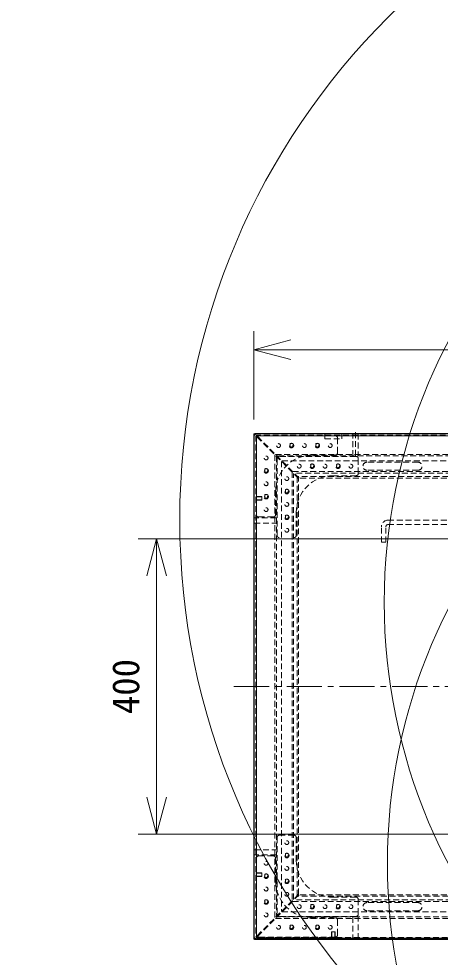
# Model space of a CAD drawing. Units: millimetres, scale not verified. Extents: x -156 to 223, y -90 to 143.
# Drawn here: x -64.9 to -36.3, y 0.5 to 64.1 of the extents above; entities that cross this region are included whole.
import ezdxf
from ezdxf.enums import TextEntityAlignment as Align

# ---------------------------------------------------------------- set-up
doc = ezdxf.new("R2010")
doc.units = ezdxf.units.MM
doc.header["$LTSCALE"] = 0.125
doc.linetypes.add('USER1', pattern=[28.575, 19.05, -3.175, 3.175, -3.175])
doc.linetypes.add('USER4', pattern=[4.7625, 3.175, -1.5875])
for name, color, linetype, lineweight in [('0-0_0', 7, 'Continuous', 18), ('0-5_SUNPO', 3, 'Continuous', 18), ('0-6_GAIKEI', 8, 'Continuous', 18)]:
    doc.layers.add(name, color=color, linetype=linetype, lineweight=lineweight)
doc.styles.add('ＭＳ ゴシック', font='')
doc.styles.get('ＭＳ ゴシック').set_extended_font_data('MS Gothic')

# ---------------------------------------------------------------- blocks, each defined once
blk = doc.blocks.new('_Open30')
at = {"layer": '0-0_0'}
blk.add_line((0, 0), (-1, 0), dxfattribs=at)
blk.add_lwpolyline([(-1, 0.26795), (0, 0), (-1, -0.26795)], dxfattribs=at)
blk = doc.blocks.new('D2')
at = {"layer": '0-5_SUNPO'}
for p, q in [((163.6543, 216.3132), (136.6921, 216.3132)), ((137.9421, 213.8132), (137.9421, 198.8132)), ((163.6543, 196.3132), (136.6921, 196.3132))]:
    blk.add_line(p, q, dxfattribs=at)
at = {"layer": '0-5_SUNPO', "xscale": 2.5, "yscale": 2.5}
for p, rotation in [((137.9421, 216.3132), 90), ((137.9421, 196.3132), 270)]:
    blk.add_blockref('_Open30', p, dxfattribs=dict(at, rotation=rotation))
at = {"layer": '0-5_SUNPO', "color": 7, "style": 'ＭＳ ゴシック'}
blk.add_text('400', height=1.833, rotation=90, dxfattribs=at).set_placement((137.3171, 204.4382), align=Align.BOTTOM_LEFT)
blk = doc.blocks.new('D4')
at = {"layer": '0-5_SUNPO'}
for p, q in [((144.5368, 224.4157), (144.5368, 230.3905)), ((205.2968, 224.4157), (205.2968, 230.3905)), ((147.0368, 229.1405), (202.7968, 229.1405))]:
    blk.add_line(p, q, dxfattribs=at)
at = {"layer": '0-5_SUNPO', "xscale": 2.5, "yscale": 2.5, "rotation": 180}
blk.add_blockref('_Open30', (144.5368, 229.1405), dxfattribs=at)
at = {"layer": '0-5_SUNPO', "xscale": 2.5, "yscale": 2.5}
blk.add_blockref('_Open30', (205.2968, 229.1405), dxfattribs=at)
at = {"layer": '0-5_SUNPO', "color": 7, "style": 'ＭＳ ゴシック'}
blk.add_text('1215.5', height=1.833, dxfattribs=at).set_placement((171.1668, 229.7655), align=Align.BOTTOM_LEFT)

msp = doc.modelspace()

# ---------------------------------------------------------------- linework, layer by layer
at = {"layer": '0-6_GAIKEI', "color": 7}
for p, q in [((-48.9608, 1.7141), (-48.9608, 35.9191)), ((-48.9133, 35.9666), (11.7517, 35.9666)), ((11.7517, 1.6666), (-48.9133, 1.6666))]:
    msp.add_line(p, q, dxfattribs=at)
at = {"layer": '0-6_GAIKEI', "linetype": 'USER4'}
for p, q in [((-48.903, 35.8784), (-48.9383, 35.843)), ((-48.9383, 35.843), (-48.9383, 1.8001)), ((-45.9383, 32.9137), (-48.903, 35.8784)), ((-48.8383, 35.8137), (-48.8383, 1.8294)), ((11.6413, 35.8491), (-48.803, 35.8491)), ((-48.7983, 30.4591), (-48.7983, 35.6591)), ((-43.4483, 35.8091), (-48.6483, 35.8091)), ((-44.1558, 35.5991), (-44.1558, 35.9491)), ((-43.2983, 34.6591), (-43.2983, 35.6591)), ((-43.0058, 35.5991), (-43.0058, 35.9491)), ((-42.2558, 34.4491), (-42.2558, 35.9491)), ((-42.0808, 36.0491), (-42.0808, 34.3491)), ((-41.9058, 35.9491), (-41.9058, 34.4491)), ((-44.1558, 35.5991), (-43.0058, 35.5991)), ((-47.5383, 34.5137), (-47.5383, 3.1294)), ((-47.503, 34.5491), (10.3413, 34.5491)), ((-47.4383, 34.4137), (-47.4383, 3.2294)), ((10.2413, 34.4491), (-47.403, 34.4491)), ((-42.0483, 34.4091), (-47.2483, 34.4091)), ((-43.4483, 34.5091), (-44.9983, 34.5091)), ((-47.3983, 29.0591), (-47.3983, 34.2591)), ((-47.0983, 34.0737), (-47.0983, 3.5694)), ((-47.063, 34.1091), (9.9013, 34.1091)), ((-41.8983, 33.2591), (-41.8983, 34.2591)), ((-37.8558, 34.0241), (-41.3058, 34.0241)), ((-46.3783, 33.3537), (-46.3783, 4.2894)), ((-46.343, 33.3891), (9.1813, 33.3891)), ((-46.2783, 4.3894), (-46.2783, 33.2537)), ((9.0813, 33.2891), (-46.243, 33.2891)), ((-42.0483, 33.1091), (-43.5983, 33.1091)), ((-37.8558, 33.4741), (-41.3058, 33.4741)), ((-46.0383, 33.0137), (-46.0383, 4.6294)), ((8.8413, 33.0491), (-46.003, 33.0491)), ((-45.9383, 4.7294), (-45.9383, 32.9137)), ((-47.4983, 30.4591), (-47.4983, 32.0091)), ((-48.4383, 31.6966), (-48.9383, 31.6966)), ((-48.4383, 31.6749), (-48.9383, 31.6749)), ((-48.4383, 31.4682), (-48.9383, 31.4682)), ((-48.4383, 31.4466), (-48.9383, 31.4466)), ((-48.4383, 31.6966), (-48.4383, 31.4466)), ((-46.0983, 29.0591), (-46.0983, 30.6091)), ((-47.4383, 30.2466), (-48.9383, 30.2466)), ((-47.6483, 30.3091), (-48.6483, 30.3091)), ((-39.8808, 30.0916), (-22.5308, 30.0916)), ((-48.9383, 29.8966), (-47.4383, 29.8966)), ((-40.3308, 28.5916), (-40.3308, 29.6416)), ((-40.0308, 28.5916), (-40.0308, 29.6416)), ((-39.8808, 29.7916), (-23.0458, 29.7916)), ((-40.3308, 28.5916), (-40.0308, 28.5916)), ((-47.3983, 8.5841), (-47.3983, 3.3841)), ((-46.2483, 8.7341), (-47.2483, 8.7341)), ((-46.0983, 8.5841), (-46.0983, 7.0341)), ((-48.9383, 7.7466), (-47.4383, 7.7466)), ((-47.4383, 7.3966), (-48.9383, 7.3966)), ((-48.7983, 7.1841), (-48.7983, 1.9841)), ((-47.6483, 7.3341), (-48.6483, 7.3341)), ((-47.4983, 7.1841), (-47.4983, 5.6341)), ((-48.4383, 6.1966), (-48.9383, 6.1966)), ((-48.4383, 6.1749), (-48.9383, 6.1749)), ((-48.4383, 5.9682), (-48.9383, 5.9682)), ((-48.4383, 5.9466), (-48.9383, 5.9466)), ((-48.4383, 5.9466), (-48.4383, 6.1966)), ((8.8413, 4.5941), (-46.003, 4.5941)), ((8.7413, 4.6941), (-45.903, 4.6941)), ((-42.0483, 4.5341), (-43.5983, 4.5341)), ((-46.343, 4.2541), (9.1813, 4.2541)), ((9.0813, 4.3541), (-46.243, 4.3541)), ((-41.8983, 4.3841), (-41.8983, 3.3841)), ((-37.8558, 4.1691), (-41.3058, 4.1691)), ((-18.5808, 3.1941), (-47.403, 3.1941)), ((-42.0483, 3.2341), (-47.2483, 3.2341)), ((-47.063, 3.5341), (9.9013, 3.5341)), ((-42.2558, 3.1941), (-42.2558, 1.6941)), ((-41.9058, 1.6941), (-41.9058, 3.1941)), ((-37.8558, 3.6191), (-41.3058, 3.6191)), ((-47.503, 3.0941), (10.3413, 3.0941)), ((-43.4483, 3.1341), (-44.9983, 3.1341)), ((-43.2983, 2.9841), (-43.2983, 1.9841)), ((-43.7058, 2.1941), (-43.4558, 2.1941)), ((-43.7058, 2.1941), (-43.7058, 1.6941)), ((-43.6842, 2.1941), (-43.6842, 1.6941)), ((-43.4775, 2.1941), (-43.4775, 1.6941)), ((-43.4558, 2.1941), (-43.4558, 1.6941)), ((-18.5808, 1.7941), (-48.803, 1.7941)), ((-43.4483, 1.8341), (-48.6483, 1.8341))]:
    msp.add_line(p, q, dxfattribs=at)
at = {"layer": '0-6_GAIKEI', "color": 1}
for p, q in [((-48.7958, 35.7866), (-48.7958, 1.7716)), ((11.6942, 35.8016), (-48.7808, 35.8016)), ((-48.9133, 1.6816), (11.7517, 1.6816)), ((-48.9133, 1.6666), (-48.9133, 1.6816)), ((-48.7808, 1.7566), (11.6942, 1.7566))]:
    msp.add_line(p, q, dxfattribs=at)
at = {"layer": '0-6_GAIKEI', "color": 9, "linetype": 'USER1'}
msp.add_line((-50.3183, 18.8166), (12.9753, 18.8166), dxfattribs=at)
at = {"layer": '0-6_GAIKEI', "color": 1}
for points in [[(-48.9608, 35.9191), (-48.9458, 35.9191), (-48.9458, 1.7141), (-48.9608, 1.7141)], [(11.7517, 35.9516), (-48.9133, 35.9516), (-48.9133, 35.9666)]]:
    msp.add_lwpolyline(points, dxfattribs=at)
at = {"layer": '0-6_GAIKEI', "linetype": 'USER4'}
for points in [[(8.7413, 32.9491), (-45.903, 32.9491), (-48.8676, 35.9137), (-48.8323, 35.9491), (-18.5808, 35.9491)], [(-45.9383, 4.7294), (-48.903, 1.7648), (-48.9383, 1.8001)], [(-45.903, 4.6941), (-48.8676, 1.7294), (-48.8323, 1.6941), (-18.5808, 1.6941)]]:
    msp.add_lwpolyline(points, dxfattribs=at)
at = {"layer": '0-6_GAIKEI', "color": 1}
for centre, radius in [((-59.8947, 31.0688), 96.2443), ((-59.8947, 24.2643), 96.2443), ((-59.8947, 13.3688), 96.2443), ((-59.8947, 6.5643), 96.2443), ((-5.8076, 30.1237), 48.1785), ((-1.8755, 24.5193), 38.2634), ((-1.7697, 6.8193), 38.1576), ((-48.9129, 35.9162), 0.0353), ((-48.9133, 35.919), 0.0325), ((-48.7806, 35.7856), 0.016), ((-48.7792, 35.7861), 0.0166), ((-48.7812, 35.787), 0.0145), ((-48.9132, 1.7144), 0.0328), ((-48.9043, 1.7162), 0.0416), ((-48.9156, 1.7122), 0.0296), ((-48.7806, 1.7728), 0.0163), ((-48.7808, 1.7716), 0.015), ((-48.7797, 1.7718), 0.0161)]:
    msp.add_circle(centre, radius, dxfattribs=at)
at = {"layer": '0-6_GAIKEI', "linetype": 'USER4'}
for centre, radius in [((-47.2983, 35.1491), 0.13), ((-46.4233, 35.1491), 0.1525), ((-46.4233, 35.1491), 0.15), ((-46.4233, 35.1491), 0.1), ((-45.5483, 35.1491), 0.13), ((-44.6733, 35.1491), 0.1525), ((-44.6733, 35.1491), 0.15), ((-44.6733, 35.1491), 0.1), ((-43.7983, 35.1491), 0.13), ((-48.1383, 34.3091), 0.13), ((-45.8983, 33.7491), 0.13), ((-45.0233, 33.7491), 0.1525), ((-45.0233, 33.7491), 0.15), ((-45.0233, 33.7491), 0.1), ((-44.1483, 33.7491), 0.13), ((-43.2733, 33.7491), 0.1525), ((-43.2733, 33.7491), 0.15), ((-43.2733, 33.7491), 0.1), ((-42.3983, 33.7491), 0.13), ((-48.1383, 33.4341), 0.1525), ((-48.1383, 33.4341), 0.15), ((-48.1383, 33.4341), 0.1), ((-48.1383, 32.5591), 0.13), ((-46.7383, 32.9091), 0.13), ((-48.1383, 31.6841), 0.1525), ((-48.1383, 31.6841), 0.15), ((-46.7383, 32.0341), 0.1525), ((-46.7383, 32.0341), 0.15), ((-46.7383, 32.0341), 0.1), ((-48.1383, 31.6841), 0.1), ((-46.7383, 31.1591), 0.13), ((-48.1383, 30.8091), 0.13), ((-46.7383, 30.2841), 0.1525), ((-46.7383, 30.2841), 0.15), ((-46.7383, 30.2841), 0.1), ((-46.7383, 29.4091), 0.13), ((-46.7383, 8.2341), 0.13), ((-46.7383, 7.3591), 0.1525), ((-46.7383, 7.3591), 0.15), ((-46.7383, 7.3591), 0.1), ((-48.1383, 6.8341), 0.13), ((-46.7383, 6.4841), 0.13), ((-48.1383, 5.9591), 0.1525), ((-48.1383, 5.9591), 0.15), ((-48.1383, 5.9591), 0.1), ((-46.7383, 5.6091), 0.1525), ((-46.7383, 5.6091), 0.15), ((-48.1383, 5.0841), 0.13), ((-46.7383, 5.6091), 0.1), ((-46.7383, 4.7341), 0.13), ((-48.1383, 4.2091), 0.1525), ((-48.1383, 4.2091), 0.15), ((-48.1383, 4.2091), 0.1), ((-45.8983, 3.8941), 0.13), ((-45.0233, 3.8941), 0.1525), ((-45.0233, 3.8941), 0.15), ((-45.0233, 3.8941), 0.1), ((-44.1483, 3.8941), 0.13), ((-43.2733, 3.8941), 0.1525), ((-43.2733, 3.8941), 0.15), ((-43.2733, 3.8941), 0.1), ((-42.3983, 3.8941), 0.13), ((-48.1383, 3.3341), 0.13), ((-47.2983, 2.4941), 0.13), ((-46.4233, 2.4941), 0.1525), ((-46.4233, 2.4941), 0.15), ((-46.4233, 2.4941), 0.1), ((-45.5483, 2.4941), 0.13), ((-44.6733, 2.4941), 0.1525), ((-44.6733, 2.4941), 0.15), ((-44.6733, 2.4941), 0.1), ((-43.7983, 2.4941), 0.13)]:
    msp.add_circle(centre, radius, dxfattribs=at)
at = {"layer": '0-6_GAIKEI', "color": 7}
for centre, start, end in [((-48.9133, 35.9191), 90, 180), ((-48.9133, 1.7141), 180, 270)]:
    msp.add_arc(centre, 0.0475, start, end, dxfattribs=at)
at = {"layer": '0-6_GAIKEI', "linetype": 'USER4'}
for centre, radius, start, end in [((-48.6483, 35.6591), 0.15, 90, 180), ((-43.4483, 35.6591), 0.15, 0, 90), ((-44.9983, 32.0091), 2.5, 90, 180), ((-47.2483, 34.2591), 0.15, 90, 180), ((-43.4483, 34.6591), 0.15, 270, 0), ((-42.0483, 34.2591), 0.15, 0, 90), ((-41.3058, 33.7491), 0.275, 90, 270), ((-37.8558, 33.7491), 0.275, 270, 90), ((-43.5983, 30.6091), 2.5, 90, 180), ((-42.0483, 33.2591), 0.15, 270, 0), ((-48.6483, 30.4591), 0.15, 180, 270), ((-47.6483, 30.4591), 0.15, 270, 0), ((-39.8808, 29.6416), 0.45, 90, 180), ((-39.8808, 29.6416), 0.15, 90, 180), ((-47.2483, 29.0591), 0.15, 180, 270), ((-46.2483, 29.0591), 0.15, 270, 0), ((-47.2483, 8.5841), 0.15, 90, 180), ((-46.2483, 8.5841), 0.15, 0, 90), ((-48.6483, 7.1841), 0.15, 90, 180), ((-47.6483, 7.1841), 0.15, 0, 90), ((-43.5983, 7.0341), 2.5, 180, 270), ((-44.9983, 5.6341), 2.5, 180, 270), ((-42.0483, 4.3841), 0.15, 0, 90), ((-41.3058, 3.8941), 0.275, 90, 270), ((-37.8558, 3.8941), 0.275, 270, 90), ((-47.2483, 3.3841), 0.15, 180, 270), ((-42.0483, 3.3841), 0.15, 270, 0), ((-43.4483, 2.9841), 0.15, 0, 90), ((-48.6483, 1.9841), 0.15, 180, 270), ((-43.4483, 1.9841), 0.15, 270, 0)]:
    msp.add_arc(centre, radius, start, end, dxfattribs=at)

# ---------------------------------------------------------------- block references
at = {"layer": '0-5_SUNPO'}
for name in ['D4', 'D2']:
    msp.add_blockref(name, (-193.4976, -187.4967), dxfattribs=at)

doc.saveas('drawing.dxf')
